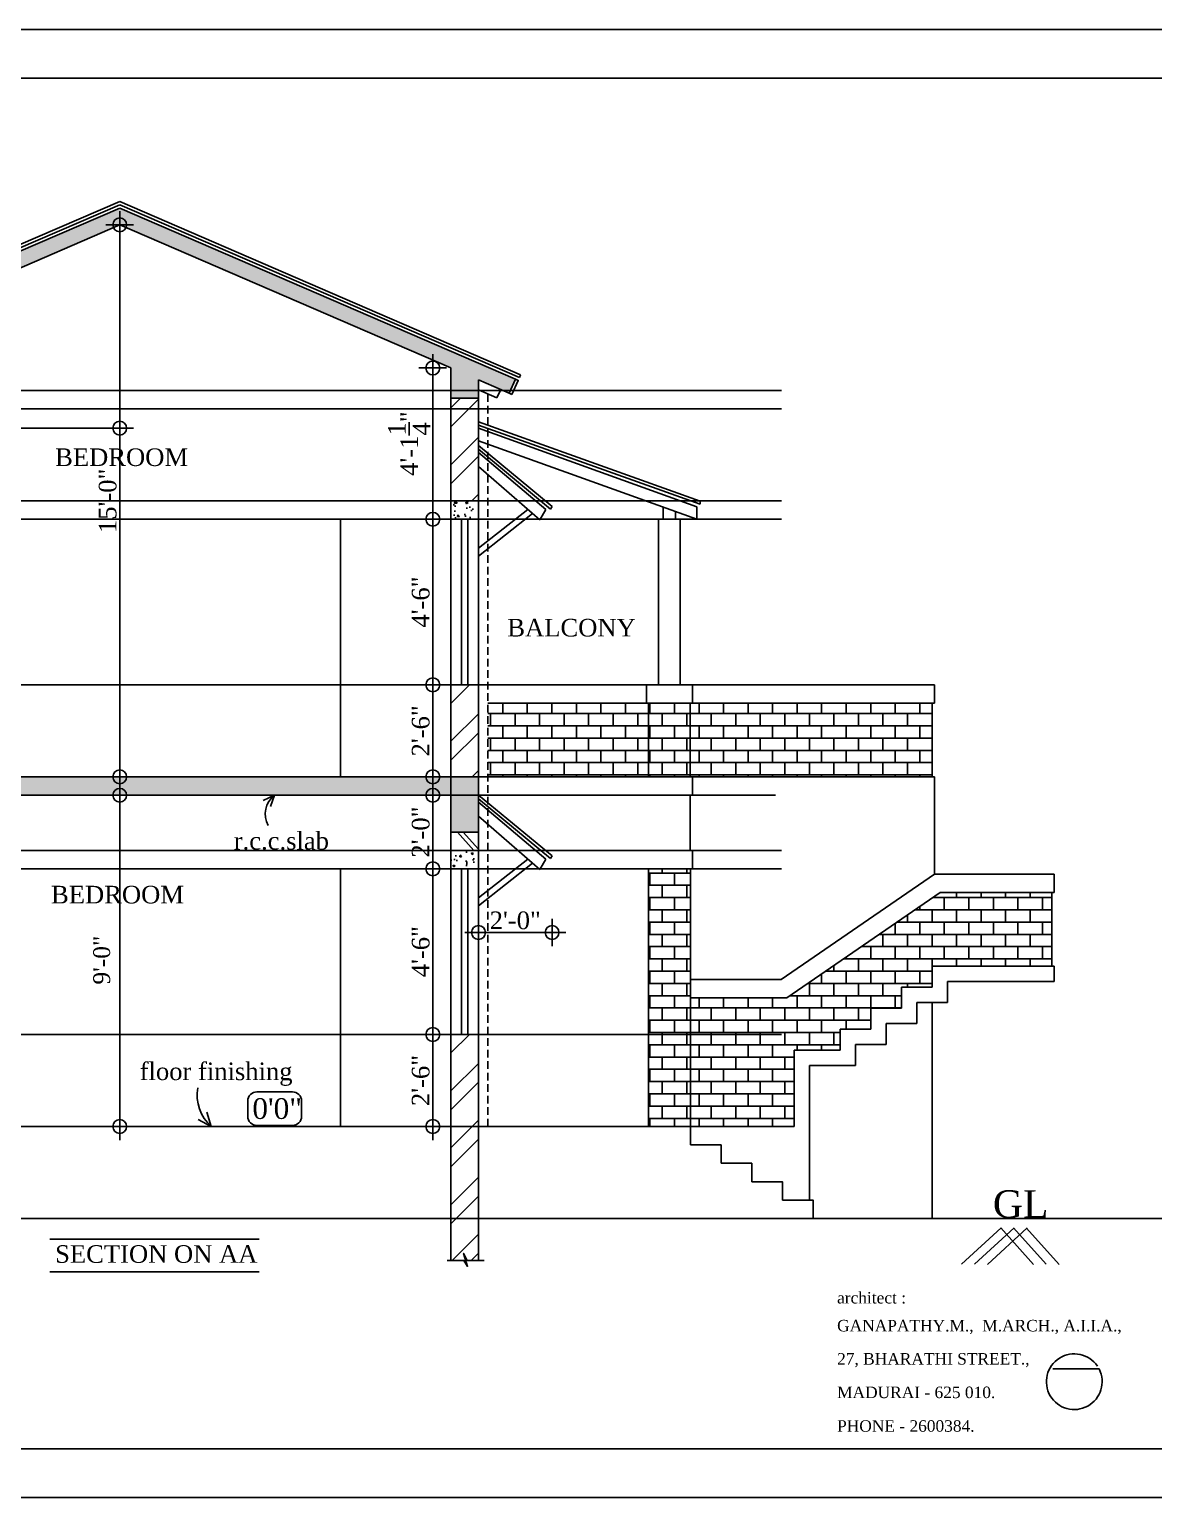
# Model space of a CAD drawing. Extents: x -4781 to 3971, y -2954 to -1072.
# Drawn here: x 929.3 to 1296, y -2281.8 to -1803 of the extents above; entities that cross this region are included whole.
import ezdxf
from ezdxf.enums import TextEntityAlignment as Align

# ---------------------------------------------------------------- set-up
doc = ezdxf.new("R2010")
doc.units = 0
doc.header["$LTSCALE"] = 20
doc.header["$MEASUREMENT"] = 0
doc.header["$PDMODE"] = 34
doc.linetypes.add('HIDDEN2', pattern=[0.1875, 0.125, -0.0625])
doc.layers.get('0').update_dxf_attribs({"linetype": 'CONTINUOUS'})
doc.layers.get('DEFPOINTS').update_dxf_attribs({"linetype": 'CONTINUOUS'})
for name, color, linetype in [('border', 230, 'CONTINUOUS'), ('BORTEXT', 2, 'CONTINUOUS'), ('DETTEXT', 7, 'CONTINUOUS'), ('DIMLINE', 254, 'CONTINUOUS'), ('elevlay', 9, 'CONTINUOUS'), ('HATCH', 8, 'CONTINUOUS'), ('text', 2, 'CONTINUOUS'), ('tile', 22, 'CONTINUOUS'), ('tile 1', 9, 'CONTINUOUS'), ('wall', 13, 'CONTINUOUS'), ('WINDOW', 4, 'CONTINUOUS'), ('winsill', 5, 'CONTINUOUS'), ('WOOD', 7, 'CONTINUOUS')]:
    doc.layers.add(name, color=color, linetype=linetype)
doc.layers.add('correct', color=230, linetype='CONTINUOUS', plot=False)
doc.layers.add('guide', color=211, linetype='CONTINUOUS', plot=False)
doc.styles.add('DIMTEXT', font='times_1.ttf')
doc.styles.add('STYLE1', font='times_1.ttf')
doc.styles.add('style5', font='times_1.ttf')
doc.dimstyles.new('ARCH_48_0', dxfattribs={"dimtxt": 5.75, "dimasz": 2.25, "dimexe": 0.25, "dimexo": 0, "dimgap": 1, "dimtad": 1, "dimzin": 3, "dimdsep": 46, "dimlunit": 4, "dimtxsty": 'DIMTEXT', "dimblk": 'BLK', "dimcen": 0, "dimdle": 0.09375, "dimse1": 1, "dimse2": 1, "dimclrd": 254, "dimclrt": 3, "dimadec": 1, "dimazin": 0, "dimtfac": 1, "dimtix": 1, "dimtmove": 2, "dimatfit": 3, "dimldrblk": 'NONE', "dimfxl": 0.25, "dimtvp": 1.4625, "dimtolj": 1, "dimtzin": 15, "dimarcsym": 0})
pattern_1 = [(130, (8900.972, -2468.209), (-7.172602, -0.6275213), [0.75, -8.25]), (185, (8900.972, -2468.209), (1.387513, 7.521921), [0.6, -6.6]), (79.5486, (8900.374, -2468.261), (-5.785094, 6.8943954), [0.637402, -7.011421]), (133.8158, (8900.972, -2466.209), (-10.67241, -1.65519), [1.125, -12.375]), (83.3644, (8900.082, -2466.347), (-9.346627, 9.741179), [0.956103, -10.51713]), (188.8158, (8900.972, -2466.209), (-9.34662, 9.741186), [0.9, -9.9]), (159, (8899.972, -2466.709), (-5.9690705, -4.026189), [0.75, -8.25]), (214, (8899.972, -2466.709), (-2.433153, 7.2515005), [0.6, -6.6]), (108.5486, (8899.4744, -2467.0445), (-8.402226, 3.225305), [0.637402, -7.011421]), (142.5, (8900.9719, -2468.209), (-0.12159855, 3.3289385), [0, -6.52, 0, -6.7, 0, -6.625]), (172.5, (8900.972, -2468.209), (-2.6306954, 3.9441171), [0, -3.82, 0, -6.37, 0, -2.525]), (212.5, (8903.2019, -2468.209), (-5.3382244, -0.2255487), [0, -2.5, 0, -7.8, 0, -10.35]), (222.5, (8904.202, -2468.209), (-5.8318617, 1.0010498), [0, -3.25, 0, -5.18, 0, -7.35])]
pattern_2 = [(45, (1156.224, -1001.717), (-9.28078, 9.28078), []), (45, (1162.411, -1001.717), (-9.28078, 9.28078), [])]
pattern_3 = [(180, (127.678, -2334.145), (0, 4), []), (90, (127.678, -2334.145), (8, 5e-16), [4, -4]), (90, (123.678, -2334.145), (8, 5e-16), [-4, 4])]
pattern_4 = [(180, (127.678, -2334.145), (0, 4), []), (90, (127.678, -2334.145), (8, 5e-16), [4, -4]), (90, (123.678, -2334.145), (8, 5e-16), [-4, 4])]

# ---------------------------------------------------------------- blocks, each defined once
blk = doc.blocks.new('BLK')
for q in [(-2, 0), (0, 2), (2, 0), (0, -2)]:
    blk.add_line((0, 0), q)
blk.add_circle((0, 0), 1)
blk = doc.blocks.new('*D56')
at = {"layer": 'DEFPOINTS', "color": 0, "lineweight": -2, "transparency": 16777216}
for p in [(958.76, -2052.78), (1051.02, -2052.78), (1051.02, -2160.78)]:
    blk.add_point(p, dxfattribs=at)
at = {"layer": 'DIMLINE', "color": 254, "lineweight": -2, "transparency": 16777216}
blk.add_line((958.76, -2158.53), (958.76, -2055.03), dxfattribs=at)
at = {"layer": 'DIMLINE', "color": 254, "lineweight": -2, "transparency": 16777216, "xscale": 2.25, "yscale": 2.25, "zscale": 2.25}
for p, rotation in [((958.76, -2052.78), 90), ((958.76, -2160.78), 270)]:
    blk.add_blockref('BLK', p, dxfattribs=dict(at, rotation=rotation))
at = {"layer": 'DIMLINE', "color": 3, "transparency": 16777216, "insert": (952.9, -2106.53), "char_height": 5.5, "attachment_point": 5, "rotation": 90, "style": 'DIMTEXT'}
blk.add_mtext('\\A1;9\'-0"', dxfattribs=at)
blk = doc.blocks.new('_None')
blk = doc.blocks.new('*D60')
at = {"layer": 'DEFPOINTS', "color": 0, "lineweight": -2, "transparency": 16777216}
for p in [(1060.86, -2130.78), (1066.76, -2130.78), (1066.76, -2160.78)]:
    blk.add_point(p, dxfattribs=at)
at = {"layer": 'DIMLINE', "color": 254, "lineweight": -2, "transparency": 16777216}
blk.add_line((1060.86, -2158.53), (1060.86, -2133.03), dxfattribs=at)
at = {"layer": 'DIMLINE', "color": 254, "lineweight": -2, "transparency": 16777216, "xscale": 2.25, "yscale": 2.25, "zscale": 2.25}
for p, rotation in [((1060.86, -2130.78), 90), ((1060.86, -2160.78), 270)]:
    blk.add_blockref('BLK', p, dxfattribs=dict(at, rotation=rotation))
at = {"layer": 'DIMLINE', "color": 3, "lineweight": -2, "transparency": 16777216, "insert": (1056.94, -2145.78), "char_height": 5.75, "attachment_point": 5, "rotation": 90, "style": 'DIMTEXT'}
blk.add_mtext('\\A1;2\'-6"', dxfattribs=at)
blk = doc.blocks.new('*D61')
at = {"layer": 'DEFPOINTS', "color": 0, "lineweight": -2, "transparency": 16777216}
for p in [(1060.86, -2076.78), (1066.76, -2076.78), (1066.76, -2130.78)]:
    blk.add_point(p, dxfattribs=at)
at = {"layer": 'DIMLINE', "color": 254, "lineweight": -2, "transparency": 16777216}
blk.add_line((1060.86, -2128.53), (1060.86, -2079.03), dxfattribs=at)
at = {"layer": 'DIMLINE', "color": 254, "lineweight": -2, "transparency": 16777216, "xscale": 2.25, "yscale": 2.25, "zscale": 2.25}
for p, rotation in [((1060.86, -2076.78), 90), ((1060.86, -2130.78), 270)]:
    blk.add_blockref('BLK', p, dxfattribs=dict(at, rotation=rotation))
at = {"layer": 'DIMLINE', "color": 3, "lineweight": -2, "transparency": 16777216, "insert": (1056.94, -2103.78), "char_height": 5.75, "attachment_point": 5, "rotation": 90, "style": 'DIMTEXT'}
blk.add_mtext('\\A1;4\'-6"', dxfattribs=at)
blk = doc.blocks.new('*D357')
at = {"layer": 'DEFPOINTS', "color": 0, "lineweight": -2, "transparency": 16777216}
for p in [(1052.21, -2052.78), (1060.86, -2052.78), (1052.21, -2076.78)]:
    blk.add_point(p, dxfattribs=at)
at = {"layer": 'DIMLINE', "color": 254, "lineweight": -2, "transparency": 16777216}
blk.add_line((1060.86, -2074.53), (1060.86, -2055.03), dxfattribs=at)
at = {"layer": 'DIMLINE', "color": 254, "lineweight": -2, "transparency": 16777216, "xscale": 2.25, "yscale": 2.25, "zscale": 2.25}
for p, rotation in [((1060.86, -2052.78), 90), ((1060.86, -2076.78), 270)]:
    blk.add_blockref('BLK', p, dxfattribs=dict(at, rotation=rotation))
at = {"layer": 'DIMLINE', "color": 3, "lineweight": -2, "transparency": 16777216, "insert": (1056.94, -2064.78), "char_height": 5.75, "attachment_point": 5, "rotation": 90, "style": 'DIMTEXT'}
blk.add_mtext('\\A1;2\'-0"', dxfattribs=at)
blk = doc.blocks.new('*D358')
at = {"layer": 'DEFPOINTS', "color": 0, "lineweight": -2, "transparency": 16777216}
for p in [(1099.75, -2072.58), (1075.76, -2082.93), (1099.75, -2097.52)]:
    blk.add_point(p, dxfattribs=at)
at = {"layer": 'DIMLINE', "color": 254, "lineweight": -2, "transparency": 16777216}
blk.add_line((1078.01, -2097.52), (1097.5, -2097.52), dxfattribs=at)
at = {"layer": 'DIMLINE', "color": 254, "lineweight": -2, "transparency": 16777216, "xscale": 2.25, "yscale": 2.25, "zscale": 2.25, "rotation": 180}
blk.add_blockref('BLK', (1075.76, -2097.52), dxfattribs=at)
at = {"layer": 'DIMLINE', "color": 254, "lineweight": -2, "transparency": 16777216, "xscale": 2.25, "yscale": 2.25, "zscale": 2.25}
blk.add_blockref('BLK', (1099.75, -2097.52), dxfattribs=at)
at = {"layer": 'DIMLINE', "color": 3, "lineweight": -2, "transparency": 16777216, "insert": (1087.76, -2093.6), "char_height": 5.75, "attachment_point": 5, "style": 'DIMTEXT'}
blk.add_mtext('\\A1;2\'-0"', dxfattribs=at)
blk = doc.blocks.new('*D359')
at = {"layer": 'DEFPOINTS', "color": 0, "lineweight": -2, "transparency": 16777216}
for p in [(958.76, -1878.69), (958.76, -1933.07), (850.76, -1941.07)]:
    blk.add_point(p, dxfattribs=at)
at = {"layer": 'DIMLINE', "color": 254, "lineweight": -2, "transparency": 16777216}
blk.add_line((853.01, -1933.07), (956.51, -1933.07), dxfattribs=at)
at = {"layer": 'DIMLINE', "color": 254, "lineweight": -2, "transparency": 16777216, "xscale": 2.25, "yscale": 2.25, "zscale": 2.25, "rotation": 180}
blk.add_blockref('BLK', (850.76, -1933.07), dxfattribs=at)
at = {"layer": 'DIMLINE', "color": 254, "lineweight": -2, "transparency": 16777216, "xscale": 2.25, "yscale": 2.25, "zscale": 2.25}
blk.add_blockref('BLK', (958.76, -1933.07), dxfattribs=at)
at = {"layer": 'DIMLINE', "color": 3, "lineweight": -2, "transparency": 16777216, "insert": (904.76, -1929.14), "char_height": 5.75, "attachment_point": 5, "style": 'DIMTEXT'}
blk.add_mtext('\\A1;9\'-0"', dxfattribs=at)
blk = doc.blocks.new('*D360')
at = {"layer": 'DEFPOINTS', "color": 0, "lineweight": -2, "transparency": 16777216}
for p in [(1060.86, -2016.78), (1066.76, -2016.78), (1066.76, -2046.78)]:
    blk.add_point(p, dxfattribs=at)
at = {"layer": 'DIMLINE', "color": 254, "lineweight": -2, "transparency": 16777216}
blk.add_line((1060.86, -2044.53), (1060.86, -2019.03), dxfattribs=at)
at = {"layer": 'DIMLINE', "color": 254, "lineweight": -2, "transparency": 16777216, "xscale": 2.25, "yscale": 2.25, "zscale": 2.25}
for p, rotation in [((1060.86, -2016.78), 90), ((1060.86, -2046.78), 270)]:
    blk.add_blockref('BLK', p, dxfattribs=dict(at, rotation=rotation))
at = {"layer": 'DIMLINE', "color": 3, "lineweight": -2, "transparency": 16777216, "insert": (1056.94, -2031.78), "char_height": 5.75, "attachment_point": 5, "rotation": 90, "style": 'DIMTEXT'}
blk.add_mtext('\\A1;2\'-6"', dxfattribs=at)
blk = doc.blocks.new('*D361')
at = {"layer": 'DEFPOINTS', "color": 0, "lineweight": -2, "transparency": 16777216}
for p in [(1060.86, -1962.78), (1066.76, -1962.78), (1066.76, -2016.78)]:
    blk.add_point(p, dxfattribs=at)
at = {"layer": 'DIMLINE', "color": 254, "lineweight": -2, "transparency": 16777216}
blk.add_line((1060.86, -2014.53), (1060.86, -1965.03), dxfattribs=at)
at = {"layer": 'DIMLINE', "color": 254, "lineweight": -2, "transparency": 16777216, "xscale": 2.25, "yscale": 2.25, "zscale": 2.25}
for p, rotation in [((1060.86, -1962.78), 90), ((1060.86, -2016.78), 270)]:
    blk.add_blockref('BLK', p, dxfattribs=dict(at, rotation=rotation))
at = {"layer": 'DIMLINE', "color": 3, "lineweight": -2, "transparency": 16777216, "insert": (1056.94, -1989.78), "char_height": 5.75, "attachment_point": 5, "rotation": 90, "style": 'DIMTEXT'}
blk.add_mtext('\\A1;4\'-6"', dxfattribs=at)
blk = doc.blocks.new('*D362')
at = {"layer": 'DEFPOINTS', "color": 0, "lineweight": -2, "transparency": 16777216}
for p in [(1060.86, -1913.46), (1066.76, -1913.46), (1066.76, -1962.78)]:
    blk.add_point(p, dxfattribs=at)
at = {"layer": 'DIMLINE', "color": 254, "lineweight": -2, "transparency": 16777216}
blk.add_line((1060.86, -1960.53), (1060.86, -1915.71), dxfattribs=at)
at = {"layer": 'DIMLINE', "color": 254, "lineweight": -2, "transparency": 16777216, "xscale": 2.25, "yscale": 2.25, "zscale": 2.25}
for p, rotation in [((1060.86, -1913.46), 90), ((1060.86, -1962.78), 270)]:
    blk.add_blockref('BLK', p, dxfattribs=dict(at, rotation=rotation))
at = {"layer": 'DIMLINE', "color": 3, "lineweight": -2, "transparency": 16777216, "insert": (1053.16, -1938.12), "char_height": 5.75, "attachment_point": 5, "rotation": 90, "style": 'DIMTEXT'}
blk.add_mtext('\\A1;4\'-1{\\H1.000000x;\\S1/4;}"', dxfattribs=at)
blk = doc.blocks.new('*D499')
at = {"layer": 'DEFPOINTS', "color": 0, "lineweight": -2, "transparency": 16777216}
for p in [(958.76, -1866.78), (958.76, -2046.78), (958.76, -2046.78)]:
    blk.add_point(p, dxfattribs=at)
at = {"layer": 'DIMLINE', "color": 254, "lineweight": -2, "transparency": 16777216}
blk.add_line((958.76, -1869.03), (958.76, -2044.53), dxfattribs=at)
at = {"layer": 'DIMLINE', "color": 254, "lineweight": -2, "transparency": 16777216, "xscale": 2.25, "yscale": 2.25, "zscale": 2.25}
for p, rotation in [((958.76, -1866.78), 90), ((958.76, -2046.78), 270)]:
    blk.add_blockref('BLK', p, dxfattribs=dict(at, rotation=rotation))
at = {"layer": 'DIMLINE', "color": 3, "lineweight": -2, "transparency": 16777216, "insert": (954.84, -1956.78), "char_height": 5.75, "attachment_point": 5, "rotation": 90, "style": 'DIMTEXT'}
blk.add_mtext('\\A1;15\'-0"', dxfattribs=at)

msp = doc.modelspace()

# ---------------------------------------------------------------- hatches: boundary and pattern name
at = {"layer": 'elevlay', "lineweight": -2}
h = msp.add_hatch(dxfattribs=at)
h.set_pattern_fill('BRICK', color=256, scale=16, style=0)
h.set_pattern_definition(pattern_4)
h.paths.add_polyline_path([(1078.761, -2022.782), (1078.761, -2046.782), (1131.261, -2046.782), (1131.261, -2022.782)])
h = msp.add_hatch(dxfattribs=at)
h.set_pattern_fill('BRICK', color=256, scale=16, style=0)
h.set_pattern_definition(pattern_4)
h.paths.add_polyline_path([(1131.261, -2046.782), (1144.761, -2046.782), (1144.761, -2022.782), (1131.261, -2022.782)])
h = msp.add_hatch(dxfattribs=at)
h.set_pattern_fill('BRICK', color=256, scale=16, style=0)
h.set_pattern_definition(pattern_3)
h.paths.add_polyline_path([(1223.761, -2022.782), (1223.761, -2046.782), (1144.761, -2046.782), (1144.761, -2022.782), (1145.511, -2022.782)])
h = msp.add_hatch(dxfattribs=at)
h.set_pattern_fill('BRICK', color=256, scale=16, style=0)
h.set_pattern_definition(pattern_4)
h.paths.add_polyline_path([(1144.761, -2076.782), (1131.261, -2076.782), (1131.261, -2160.782), (1144.761, -2160.782)])
h = msp.add_hatch(dxfattribs=at)
h.set_pattern_fill('BRICK', color=256, scale=16, style=0)
h.set_pattern_definition(pattern_3)
h.paths.add_polyline_path([(1144.861, -2160.782), (1178.761, -2160.782), (1178.761, -2135.94), (1193.761, -2135.94), (1193.761, -2129.082), (1203.761, -2129.082), (1203.761, -2122.224), (1213.761, -2122.224), (1213.761, -2115.365), (1223.761, -2115.365), (1223.761, -2108.507), (1262.761, -2108.507), (1262.761, -2084.507), (1226.322, -2084.507), (1176.322, -2118.799), (1144.861, -2118.799)])
at = {"layer": 'HATCH', "lineweight": -2}
h = msp.add_hatch(dxfattribs=at)
h.set_pattern_fill('AR-CONC', color=8, style=0)
h.set_pattern_definition([(50, (304.679, 0), (7.172602, -0.627521), [0.75, -8.25]), (355, (304.679, 0), (-1.387513, 7.521921), [0.6, -6.6]), (100.4514, (305.277, -0.052), (5.785094, 6.894395), [0.637402, -7.01142]), (46.1842, (304.679, 2), (10.67241, -1.65519), [1.125, -12.375]), (96.6356, (305.569, 1.862), (9.346627, 9.74118), [0.956103, -10.51713]), (351.1842, (304.679, 2), (9.34662, 9.741186), [0.9, -9.9]), (21, (305.679, 1.5), (5.96907, -4.026189), [0.75, -8.25]), (326, (305.679, 1.5), (2.433153, 7.2515), [0.6, -6.6]), (71.4514, (306.1766, 1.1645), (8.402226, 3.225305), [0.637402, -7.01142]), (37.5, (304.6792, 0), (0.1215986, 3.3289385), [0, -6.52, 0, -6.7, 0, -6.625]), (7.5, (304.6792, 0), (2.6306954, 3.944117), [0, -3.82, 0, -6.37, 0, -2.525]), (327.5, (302.4492, 0), (5.3382244, -0.2255487), [0, -2.5, 0, -7.8, 0, -10.35]), (317.5, (301.449, 0), (5.831862, 1.00105), [0, -3.25, 0, -5.18, 0, -7.35])])
h.paths.add_polyline_path([(958.761, -1861.335), (829.731, -1917.102), (831.761, -1921.671), (841.761, -1917.349), (841.761, -1923.349), (850.761, -1923.349), (850.761, -1913.459), (958.761, -1866.782), (1066.761, -1913.459), (1066.761, -1923.349), (1075.761, -1923.349), (1075.761, -1917.349), (1085.761, -1921.671), (1087.792, -1917.102)])
at = {"layer": 'HATCH'}
h = msp.add_hatch(dxfattribs=at)
h.set_pattern_fill('ANSI32', color=8, scale=35, style=0)
h.set_pattern_definition(pattern_2)
h.paths.add_polyline_path([(1066.761, -1956.782), (1075.761, -1956.782), (1075.761, -1923.349), (1066.761, -1923.349)])
h = msp.add_hatch(dxfattribs=at)
h.set_pattern_fill('AR-CONC', color=256, style=0)
h.set_pattern_definition(pattern_1)
h.paths.add_polyline_path([(1066.761, -1956.782), (1075.761, -1956.782), (1075.761, -1962.782), (1066.761, -1962.782)])
h = msp.add_hatch(dxfattribs=at)
h.set_pattern_fill('ANSI32', color=8, scale=35, style=0)
h.set_pattern_definition([(45, (1156.224, -887.717), (-9.28078, 9.28078), []), (45, (1162.411, -887.717), (-9.28078, 9.28078), [])])
h.paths.add_polyline_path([(1075.761, -2016.782), (1066.761, -2016.782), (1066.761, -2046.782), (1069.77, -2046.782), (1073.734, -2046.782), (1072.326, -2046.782), (1074.823, -2046.782), (1075.761, -2046.782)])
h = msp.add_hatch(dxfattribs=at)
h.set_pattern_fill('AR-CONC', color=256, scale=0.05, style=0)
h.set_pattern_definition([(50, (-702.939, -331.962), (9.109233, -0.796954), [0.9525, -10.4775]), (355, (-702.939, -331.962), (-1.76214, 9.552832), [0.762, -8.382]), (100.451, (-702.1795, -332.029), (7.347125, 8.755834), [0.8095, -8.9045]), (46.1842, (-702.939, -329.422), (13.55395, -2.102116), [1.42875, -15.71625]), (96.6356, (-701.809, -329.597), (11.87021, 12.37128), [1.21425, -13.35675]), (351.184, (-702.939, -329.422), (11.87023, 12.371256), [1.143, -12.573]), (21, (-701.669, -330.057), (7.580744, -5.113276), [0.9525, -10.4775]), (326, (-701.669, -330.057), (3.0901, 9.2094), [0.762, -8.382]), (71.4514, (-701.037, -330.483), (10.670825, 4.096143), [0.8095, -8.9045]), (37.5, (-702.9386, -331.962), (0.15443, 4.227752), [0, -8.2804, 0, -8.509, 0, -8.41375]), (7.5, (-702.9386, -331.962), (3.340983, 5.009029), [0, -4.8514, 0, -8.0899, 0, -3.20675]), (327.5, (-705.7707, -331.962), (6.7795298, -0.286437), [0, -3.175, 0, -9.906, 0, -13.1445]), (317.5, (-707.041, -331.962), (7.406459, 1.271325), [0, -4.1275, 0, -6.5786, 0, -9.3345])])
h.paths.add_polyline_path([(712.761, -2058.782), (841.761, -2058.782), (841.761, -2061.782), (850.761, -2061.782), (850.761, -2052.782), (1066.761, -2052.782), (1066.761, -2064.782), (1075.761, -2064.782), (1075.761, -2046.782), (841.761, -2046.782), (841.761, -2052.782), (712.761, -2052.782)])
h = msp.add_hatch(dxfattribs=at)
h.set_pattern_fill('AR-CONC', color=256, style=0)
h.set_pattern_definition(pattern_1)
h.paths.add_polyline_path([(1066.761, -2070.782), (1075.761, -2070.782), (1075.761, -2076.782), (1066.761, -2076.782)])
h = msp.add_hatch(dxfattribs=at)
h.set_pattern_fill('ANSI32', color=8, scale=35, style=0)
h.set_pattern_definition(pattern_2)
h.paths.add_polyline_path([(1075.761, -2130.782), (1066.761, -2130.782), (1066.761, -2204.464), (1071.629, -2204.464), (1070.924, -2202.153), (1072.039, -2204.468), (1075.761, -2204.468)])

# ---------------------------------------------------------------- linework, layer by layer
at = {"linetype": 'HIDDEN2', "lineweight": -2}
msp.add_line((1078.761, -2160.782), (1078.761, -1921.914), dxfattribs=at)
at = {"lineweight": -2}
for p, q in [((1097.761, -1959.582), (1075.761, -1941.065)), ((1095.792, -1963.027), (1075.761, -1945.63)), ((1030.761, -2046.782), (1030.761, -1962.782)), ((1066.761, -1962.782), (1030.761, -1962.782)), ((1075.761, -1972.241), (1091.863, -1959.615)), ((1075.761, -1974.782), (1093.401, -1960.95)), ((1095.792, -1963.027), (1097.723, -1959.633)), ((1097.761, -2073.582), (1075.761, -2055.065)), ((1095.792, -2077.027), (1075.761, -2059.63)), ((1030.761, -2160.782), (1030.761, -2076.782)), ((1066.761, -2076.782), (1030.761, -2076.782)), ((1075.761, -2086.241), (1091.863, -2073.615)), ((1075.761, -2088.782), (1093.401, -2074.95)), ((1095.792, -2077.027), (1097.723, -2073.633))]:
    msp.add_line(p, q, dxfattribs=at)
for p, q in [((1246.275, -2193.804), (1233.294, -2205.692)), ((1250.518, -2193.804), (1237.537, -2205.692)), ((1254.692, -2193.873), (1241.733, -2205.739)), ((1246.106, -2193.873), (1256.755, -2205.739)), ((1250.281, -2193.804), (1260.95, -2205.692)), ((1254.523, -2193.941), (1265.172, -2205.808))]:
    msp.add_line(p, q)
msp.add_lwpolyline([(1077.597, -2204.468), (1072.039, -2204.468), (1070.924, -2202.153), (1072.222, -2206.408), (1071.02, -2204.464), (1065.569, -2204.464)])
at = {"layer": 'border', "lineweight": -2}
for p, q in [((627.346, -1818.968), (1958.558, -1818.968)), ((627.346, -2265.879), (1958.558, -2265.879))]:
    msp.add_line(p, q, dxfattribs=at)
at = {"layer": 'BORTEXT', "color": 0}
msp.add_lwpolyline([(1003.485, -2149.5), (1015.078, -2149.5, -0.4142136), (1018.078, -2152.5), (1018.078, -2157.451, -0.4142136), (1015.078, -2160.451), (1003.485, -2160.451, -0.4142136), (1000.485, -2157.451), (1000.485, -2152.5, -0.4142136)], format="xyb", close=True, dxfattribs=at)
at = {"layer": 'BORTEXT'}
msp.add_lwpolyline([(1277.615, -2238.938, 34.7524071), (1278.145, -2239.838), (1263.059, -2239.838)], format="xyb", dxfattribs=at)
at = {"layer": 'correct', "color": 3, "lineweight": -2}
msp.add_lwpolyline([(627.346, -1803.05), (1958.558, -1803.05), (1958.558, -2281.798), (627.346, -2281.798)], close=True, dxfattribs=at)
at = {"layer": 'DETTEXT'}
for points in [[(1005.513, -2054.519), (1009.272, -2052.782), (1007.949, -2056.435)], [(987.136, -2156.135), (988.579, -2160.782), (984.391, -2158.552)]]:
    msp.add_lwpolyline(points, dxfattribs=at)
for centre, radius, start, end in [((1013.966, -2058.953), 7.754, 127.26396, 208.59055), ((997.822, -2150.501), 13.826, 170.35735, 228.04135)]:
    msp.add_arc(centre, radius, start, end, dxfattribs=at)
at = {"layer": 'elevlay', "lineweight": -2}
for p, q in [((1075.761, -1933.09), (1147.011, -1958.718)), ((1075.761, -1937.164), (1147.011, -1962.782)), ((1134.511, -1962.782), (1141.511, -1962.782)), ((1134.511, -2016.782), (1134.511, -1962.782)), ((1136.011, -1962.782), (1136.011, -1958.827)), ((1140.011, -1962.782), (1140.011, -1960.265)), ((1141.511, -2016.782), (1141.511, -1962.782)), ((1147.011, -1962.782), (1147.011, -1958.718)), ((1145.511, -2016.782), (1078.761, -2016.782)), ((1130.511, -2022.782), (1130.511, -2016.782)), ((1144.761, -2016.782), (1224.511, -2016.782)), ((1145.511, -2022.782), (1145.511, -2016.782)), ((1224.511, -2022.782), (1224.511, -2016.782)), ((1145.511, -2022.782), (1078.761, -2022.782)), ((1131.261, -2046.782), (1131.261, -2022.782)), ((1144.761, -2022.782), (1224.511, -2022.782)), ((1144.761, -2046.782), (1144.761, -2022.782)), ((1223.761, -2046.782), (1223.761, -2022.782)), ((1145.511, -2046.782), (1078.761, -2046.782)), ((1224.511, -2046.782), (1144.761, -2046.782)), ((1145.511, -2052.782), (1145.511, -2046.782)), ((1223.761, -2046.782), (1184.636, -2046.782)), ((1224.511, -2078.507), (1224.511, -2046.782)), ((1145.511, -2052.782), (1078.761, -2052.782)), ((1078.761, -2070.782), (1145.511, -2070.782)), ((1145.511, -2076.782), (1145.511, -2070.782)), ((1078.761, -2076.782), (1145.511, -2076.782)), ((1131.261, -2160.782), (1131.261, -2076.782)), ((1224.462, -2078.507), (1263.511, -2078.507)), ((1263.511, -2084.507), (1263.511, -2078.507)), ((1226.322, -2084.507), (1263.511, -2084.507)), ((1262.761, -2108.507), (1262.761, -2084.507)), ((1223.761, -2115.365), (1223.761, -2108.507)), ((1223.761, -2108.507), (1263.511, -2108.507)), ((1263.511, -2113.507), (1263.511, -2108.507)), ((1213.761, -2122.224), (1213.761, -2115.365)), ((1213.761, -2115.365), (1223.761, -2115.365)), ((1228.761, -2120.365), (1228.761, -2113.507)), ((1228.761, -2113.507), (1263.511, -2113.507)), ((1218.761, -2127.224), (1218.761, -2120.365)), ((1218.761, -2120.365), (1228.761, -2120.365)), ((1223.761, -2190.782), (1223.761, -2120.365)), ((1203.761, -2129.082), (1203.761, -2122.224)), ((1203.761, -2122.224), (1213.761, -2122.224)), ((1193.761, -2135.94), (1193.761, -2129.082)), ((1193.761, -2129.082), (1203.761, -2129.082)), ((1208.761, -2134.082), (1208.761, -2127.224)), ((1208.761, -2127.224), (1218.761, -2127.224)), ((1198.761, -2140.94), (1198.761, -2134.082)), ((1198.761, -2134.082), (1208.761, -2134.082)), ((1178.761, -2135.94), (1193.761, -2135.94)), ((1178.761, -2135.94), (1178.761, -2160.782)), ((1183.761, -2140.94), (1198.761, -2140.94)), ((1183.761, -2140.94), (1183.761, -2160.782)), ((1183.761, -2160.782), (1183.761, -2184.782))]:
    msp.add_line(p, q, dxfattribs=at)
at = {"layer": 'elevlay'}
for p, q in [((1144.761, -2052.782), (1144.761, -2070.782)), ((1131.261, -2160.782), (1131.261, -2076.782)), ((1144.861, -2160.782), (1144.861, -2076.782)), ((1075.761, -2160.782), (1144.861, -2160.782)), ((1144.861, -2166.782), (1144.861, -2160.782)), ((1144.861, -2160.782), (1178.761, -2160.782))]:
    msp.add_line(p, q, dxfattribs=at)
at = {"layer": 'elevlay', "lineweight": -2}
for points in [[(1224.462, -2078.507), (1174.462, -2112.799), (1144.861, -2112.799)], [(1226.322, -2084.507), (1176.322, -2118.799), (1144.861, -2118.799)]]:
    msp.add_lwpolyline(points, dxfattribs=at)
at = {"layer": 'elevlay'}
for points in [[(1144.861, -2166.782), (1154.861, -2166.782), (1154.861, -2172.782)], [(1154.861, -2172.782), (1164.861, -2172.782), (1164.861, -2178.782)], [(1164.861, -2178.782), (1174.861, -2178.782), (1174.861, -2184.782)], [(1174.861, -2184.782), (1184.861, -2184.782), (1184.861, -2190.782)]]:
    msp.add_lwpolyline(points, dxfattribs=at)
at = {"layer": 'guide', "color": 3}
for p, q in [((1174.624, -1920.782), (640.485, -1920.782)), ((1174.624, -1926.782), (640.485, -1926.782)), ((1172.587, -2046.782), (638.448, -2046.782)), ((1172.587, -2052.782), (638.448, -2052.782))]:
    msp.add_line(p, q, dxfattribs=at)
at = {"layer": 'guide'}
for p, q in [((1066.761, -2178.782), (1066.761, -1920.782)), ((1075.761, -2178.782), (1075.761, -1920.782))]:
    msp.add_line(p, q, dxfattribs=at)
at = {"layer": 'guide', "color": 1}
for p, q in [((1174.624, -1956.782), (640.485, -1956.782)), ((1174.624, -1962.782), (640.485, -1962.782)), ((1174.624, -2070.782), (640.485, -2070.782)), ((1174.624, -2076.782), (640.485, -2076.782))]:
    msp.add_line(p, q, dxfattribs=at)
at = {"layer": 'guide', "color": 5}
for p, q in [((1174.624, -2016.782), (640.485, -2016.782)), ((1174.624, -2130.782), (640.485, -2130.782))]:
    msp.add_line(p, q, dxfattribs=at)
at = {"layer": 'guide', "color": 11}
for p, q in [((1174.624, -2160.782), (649.485, -2160.782)), ((1180.5, -2190.781), (649.186, -2190.796))]:
    msp.add_line(p, q, dxfattribs=at)
at = {"layer": 'HATCH'}
for p, q in [((1074.269, -2070.782), (1068.865, -2064.782)), ((1075.761, -2070.346), (1070.75, -2064.782))]:
    msp.add_line(p, q, dxfattribs=at)
at = {"layer": 'text', "color": 0}
for p, q in [((935.972, -2197.506), (1004.229, -2197.506)), ((935.972, -2208.201), (1004.229, -2208.201))]:
    msp.add_line(p, q, dxfattribs=at)
at = {"layer": 'tile', "lineweight": -2}
for p, q in [((828.019, -1915.663), (958.761, -1859.157)), ((828.416, -1916.581), (958.761, -1860.246)), ((1089.504, -1915.663), (958.761, -1859.157)), ((1089.107, -1916.581), (958.761, -1860.246)), ((1089.107, -1916.581), (1089.504, -1915.663)), ((1099.755, -1958.578), (1075.761, -1938.782)), ((1099.264, -1959.441), (1075.761, -1939.927)), ((1099.264, -1959.441), (1099.755, -1958.578)), ((1099.755, -2072.578), (1075.761, -2052.782)), ((1099.264, -2073.441), (1075.761, -2053.927)), ((1099.264, -2073.441), (1099.755, -2072.578))]:
    msp.add_line(p, q, dxfattribs=at)
at = {"layer": 'tile 1'}
for p, q in [((1075.761, -1931.065), (1148.011, -1956.866)), ((1075.761, -1932.083), (1148.011, -1957.882)), ((1148.011, -1957.882), (1148.011, -1956.866))]:
    msp.add_line(p, q, dxfattribs=at)
at = {"layer": 'wall'}
for p, q in [((829.731, -1917.102), (958.761, -1861.335)), ((1087.792, -1917.102), (958.761, -1861.335)), ((850.761, -1913.459), (958.761, -1866.782)), ((1066.761, -1913.459), (958.761, -1866.782)), ((1066.761, -1962.782), (1066.761, -1913.459)), ((1075.761, -1917.349), (1075.761, -1962.782)), ((1085.761, -1921.671), (1075.761, -1917.349)), ((1085.761, -1921.671), (1087.792, -1917.102)), ((1066.761, -1923.349), (1075.761, -1923.349)), ((1075.761, -1956.782), (1066.761, -1956.782)), ((1075.761, -1962.782), (1066.761, -1962.782)), ((1075.761, -2016.782), (1066.761, -2016.782)), ((1066.761, -2016.782), (1066.761, -2046.782)), ((1075.761, -2016.782), (1075.761, -2046.782)), ((1075.761, -2046.782), (841.761, -2046.782)), ((1066.761, -2052.782), (850.761, -2052.782)), ((1066.761, -2076.782), (1066.761, -2052.782)), ((1075.761, -2064.782), (1066.761, -2064.782)), ((1075.761, -2070.782), (1066.761, -2070.782)), ((1075.761, -2076.782), (1066.761, -2076.782)), ((1066.761, -2204.468), (1066.761, -2130.782)), ((1075.761, -2130.782), (1066.761, -2130.782)), ((1075.761, -2130.782), (1075.761, -2204.468)), ((1066.761, -2160.782), (850.761, -2160.782))]:
    msp.add_line(p, q, dxfattribs=at)
at = {"layer": 'wall', "lineweight": -2}
for p, q in [((1075.761, -2076.782), (1075.761, -2046.782)), ((1075.761, -2190.782), (1387.018, -2190.782))]:
    msp.add_line(p, q, dxfattribs=at)
at = {"layer": 'WINDOW'}
for p, q in [((1070.261, -1962.782), (1070.261, -2016.782)), ((1072.261, -1962.782), (1072.261, -2016.782)), ((1070.261, -2130.782), (1070.261, -2076.782)), ((1072.261, -2076.782), (1072.261, -2130.782))]:
    msp.add_line(p, q, dxfattribs=at)
at = {"layer": 'winsill'}
for p, q in [((1066.761, -1962.782), (1066.761, -2016.782)), ((1075.761, -1962.782), (1075.761, -2016.782)), ((1066.761, -2130.782), (1066.761, -2076.782)), ((1075.761, -2076.782), (1075.761, -2130.782))]:
    msp.add_line(p, q, dxfattribs=at)
at = {"layer": 'WOOD'}
for q in [(1075.761, -1920.617), (1083.02, -1920.453)]:
    msp.add_line((1081.789, -1923.223), q, dxfattribs=at)
msp.add_lwpolyline([(1086.675, -1922.077), (1085.761, -1921.671), (1087.792, -1917.102), (1088.706, -1917.508)], close=True, dxfattribs=at)

# ---------------------------------------------------------------- texts
at = {"layer": 'BORTEXT', "style": 'style5'}
for s, height, p in [('0\'0"', 6.75, (1002.021, -2158.307)), ('architect :', 3.75, (1192.719, -2218.492)), ('GANAPATHY.M.,  M.ARCH., A.I.I.A.,', 3.75, (1192.719, -2227.595)), ('27, BHARATHI STREET.,', 3.75, (1192.719, -2238.42)), ('MADURAI - 625 010.', 3.75, (1192.719, -2249.348)), ('PHONE - 2600384.', 3.75, (1192.719, -2260.305))]:
    msp.add_text(s, height=height, dxfattribs=at).set_placement(p)
at = {"layer": 'DETTEXT', "style": 'style5'}
for s, height, p in [('r.c.c.slab', 5.7389, (1011.473, -2067.523)), ('floor finishing ', 5.73887, (991.277, -2143.517))]:
    msp.add_text(s, height=height, dxfattribs=at).set_placement(p, align=Align.MIDDLE)
at = {"layer": 'text'}
for s, height, style, p in [('BEDROOM', 5.7389, 'style5', (937.694, -1945.425)), ('BALCONY', 5.7389, 'style5', (1085.167, -2001.007)), ('BEDROOM', 5.7389, 'style5', (936.361, -2088.042)), ('GL ', 9, 'STYLE1', (1243.525, -2190.565)), ('SECTION ON AA', 5.73887, 'style5', (937.694, -2205.235))]:
    msp.add_text(s, height=height, dxfattribs=dict(at, style=style)).set_placement(p)

# ---------------------------------------------------------------- dimensions: what is measured, and where the dimension line sits
at = {"layer": 'DIMLINE', "lineweight": -2}
for base, p1, p2, picture, middle in [((958.761, -2046.782), (958.761, -1866.782), (958.761, -2046.782), '*D499', (954.837, -1956.782)), ((1060.861, -2076.782), (1066.761, -2130.782), (1066.761, -2076.782), '*D61', (1056.936, -2103.782)), ((1060.861, -2130.782), (1066.761, -2160.782), (1066.761, -2130.782), '*D60', (1056.936, -2145.782))]:
    dim = msp.add_linear_dim(base=base, p1=p1, p2=p2, angle=90, dimstyle='ARCH_48_0', dxfattribs=at)
    dim.commit()
    dim.dimension.update_dxf_attribs({"geometry": picture, "text_midpoint": middle})
for base, p1, p2, picture, middle in [((958.761, -1933.073), (850.761, -1941.065), (958.761, -1878.688), '*D359', (904.761, -1929.14)), ((1099.755, -2097.523), (1075.761, -2082.926), (1099.755, -2072.578), '*D358', (1087.758, -2093.598))]:
    dim = msp.add_linear_dim(base=base, p1=p1, p2=p2, dimstyle='ARCH_48_0', override={"dimfxl": 0.18}, dxfattribs=at)
    dim.commit()
    dim.dimension.update_dxf_attribs({"geometry": picture, "text_midpoint": middle})
for base, p1, p2, picture, middle in [((1060.861, -1913.459), (1066.761, -1962.782), (1066.761, -1913.459), '*D362', (1053.165, -1938.121)), ((1060.861, -1962.782), (1066.761, -2016.782), (1066.761, -1962.782), '*D361', (1056.936, -1989.782)), ((1060.861, -2016.782), (1066.761, -2046.782), (1066.761, -2016.782), '*D360', (1056.936, -2031.782)), ((1060.861, -2052.782), (1052.211, -2076.782), (1052.211, -2052.782), '*D357', (1056.936, -2064.782))]:
    dim = msp.add_linear_dim(base=base, p1=p1, p2=p2, angle=90, dimstyle='ARCH_48_0', override={"dimfxl": 0.18}, dxfattribs=at)
    dim.commit()
    dim.dimension.update_dxf_attribs({"geometry": picture, "text_midpoint": middle})
at = {"layer": 'DIMLINE'}
dim = msp.add_linear_dim(base=(958.761, -2052.782), p1=(1051.016, -2160.782), p2=(1051.016, -2052.782), angle=90, dimstyle='ARCH_48_0', override={"dimtxt": 5.5, "dimfxl": 0.125, "dimarcsym": 1}, dxfattribs=at)
dim.commit()
dim.dimension.update_dxf_attribs({"geometry": '*D56', "text_midpoint": (952.896, -2106.531), "dimtype": 160})

doc.saveas('drawing.dxf')
